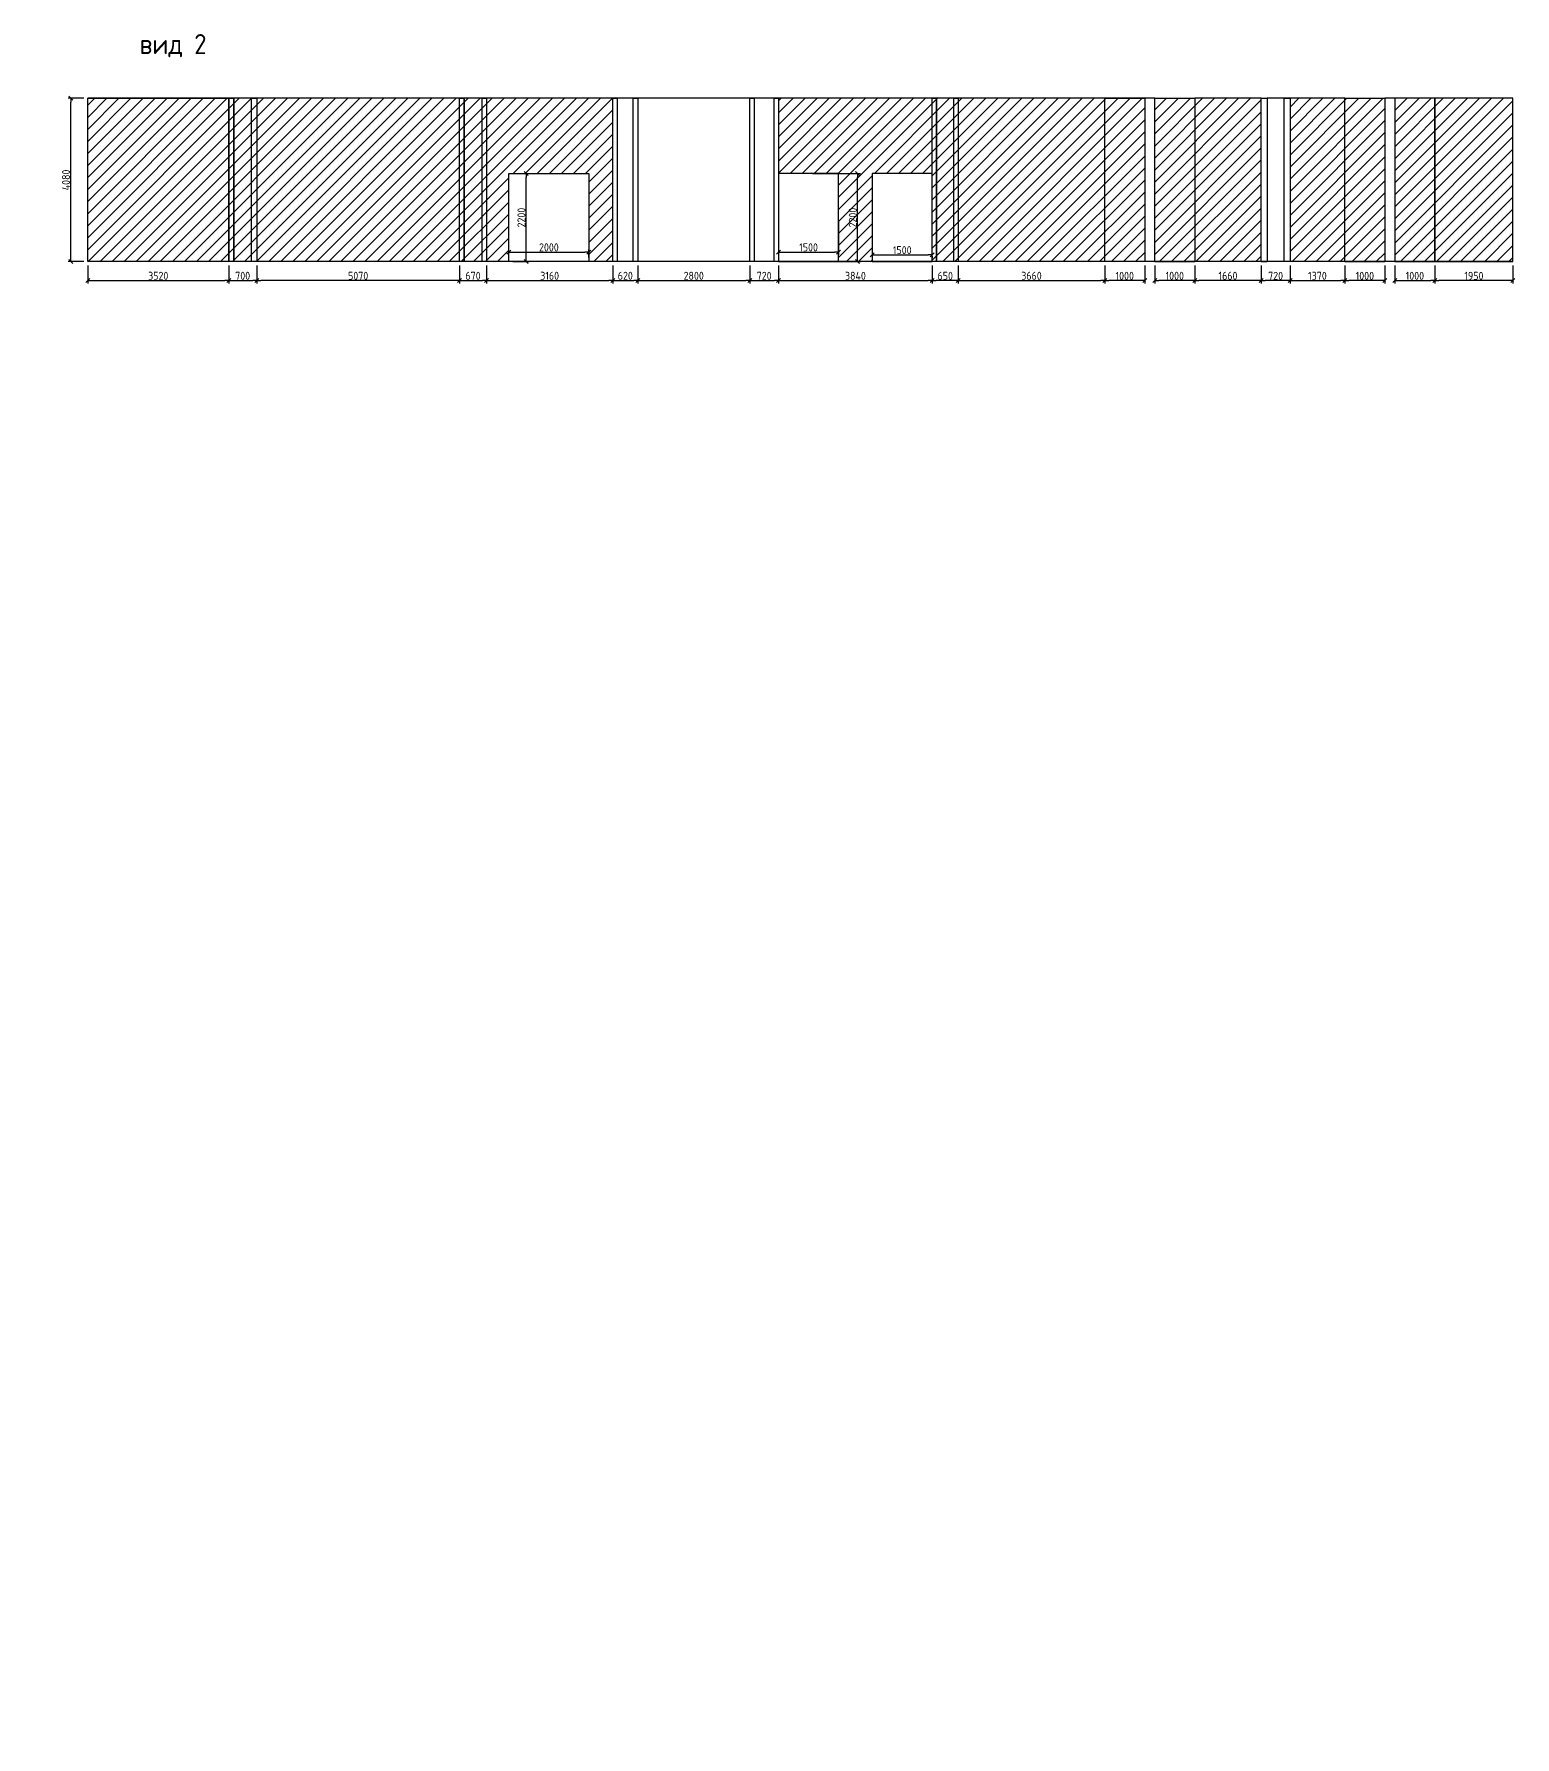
# Model space of a CAD drawing. Header units: millimetres. Extents: x -24360 to 609566, y -391049 to 148426.
# Drawn here: x 350282 to 387285, y -390999 to -348450 of the extents above; entities that cross this region are included whole.
import ezdxf

# ---------------------------------------------------------------- set-up
doc = ezdxf.new("R2010")
doc.units = ezdxf.units.MM
doc.layers.get('Defpoints').update_dxf_attribs({"color": 140})
for name, color, linetype, lineweight in [('осново', 7, 'Continuous', 30), ('Уголки', 1, 'Continuous', 30), ('Штриховка', 7, 'Continuous', 30)]:
    doc.layers.add(name, color=color, linetype=linetype, lineweight=lineweight)
doc.styles.add('СПДС', font='isocpeur.ttf', dxfattribs={"width": 0.9})
doc.dimstyles.new('Размера А3', dxfattribs={"dimtxt": 200, "dimasz": 100, "dimexe": 70, "dimexo": 100, "dimgap": 20, "dimtad": 1, "dimdec": 0, "dimrnd": 10, "dimzin": 0, "dimdsep": 46, "dimtxsty": 'СПДС', "dimblk": 'ARROWHEAD_6', "dimcen": 1, "dimclrd": 256, "dimclre": 256, "dimclrt": 256, "dimazin": 0, "dimtfac": 1, "dimtdec": 0, "dimtmove": 2, "dimatfit": 3, "dimfxl": 1, "dimtolj": 1, "dimtzin": 0, "dimarcsym": 0})

# ---------------------------------------------------------------- blocks, each defined once
blk = doc.blocks.new('ARROWHEAD_6')
at = {"color": 0, "linetype": 'Continuous'}
for p, q in [((0, 0), (-1, 0)), ((-0.5, -0.5), (0.5, 0.5))]:
    blk.add_line(p, q, dxfattribs=at)
blk = doc.blocks.new('*D974')
at = {"lineweight": -2, "transparency": 16777216}
for p, q in [((351525, -350056), (351130, -350056)), ((351200, -354036), (351200, -350156)), ((351525, -354136), (351130, -354136))]:
    blk.add_line(p, q, dxfattribs=at)
at = {"layer": 'Defpoints', "color": 0, "lineweight": 15, "transparency": 16777216}
for p in [(351200, -350056), (351625, -350056), (351625, -354136)]:
    blk.add_point(p, dxfattribs=at)
at = {"lineweight": -2, "transparency": 16777216, "xscale": 100, "yscale": 100, "zscale": 100}
for p, rotation in [((351200, -350056), 90), ((351200, -354136), 270)]:
    blk.add_blockref('ARROWHEAD_6', p, dxfattribs=dict(at, rotation=rotation))
at = {"transparency": 16777216, "insert": (351080, -352096), "char_height": 200, "attachment_point": 5, "rotation": 90, "style": 'СПДС'}
blk.add_mtext('\\A1;4080', dxfattribs=at)
blk = doc.blocks.new('*D975')
at = {"lineweight": -2, "transparency": 16777216}
for p, q in [((351625, -354236), (351625, -354680)), ((355145, -354236), (355145, -354680)), ((351725, -354610), (355045, -354610))]:
    blk.add_line(p, q, dxfattribs=at)
at = {"layer": 'Defpoints', "color": 0, "lineweight": 15, "transparency": 16777216}
for p in [(351625, -354136), (355145, -354136), (355145, -354610)]:
    blk.add_point(p, dxfattribs=at)
at = {"lineweight": -2, "transparency": 16777216, "xscale": 100, "yscale": 100, "zscale": 100, "rotation": 180}
blk.add_blockref('ARROWHEAD_6', (351625, -354610), dxfattribs=at)
at = {"lineweight": -2, "transparency": 16777216, "xscale": 100, "yscale": 100, "zscale": 100}
blk.add_blockref('ARROWHEAD_6', (355145, -354610), dxfattribs=at)
at = {"transparency": 16777216, "insert": (353385, -354490), "char_height": 200, "attachment_point": 5, "style": 'СПДС'}
blk.add_mtext('\\A1;3520', dxfattribs=at)
blk = doc.blocks.new('*D976')
at = {"lineweight": -2, "transparency": 16777216}
for p, q in [((355145, -354236), (355145, -354680)), ((355845, -354236), (355845, -354680)), ((355245, -354610), (355745, -354610))]:
    blk.add_line(p, q, dxfattribs=at)
at = {"layer": 'Defpoints', "color": 0, "lineweight": 15, "transparency": 16777216}
for p in [(355145, -354136), (355845, -354136), (355845, -354610)]:
    blk.add_point(p, dxfattribs=at)
at = {"lineweight": -2, "transparency": 16777216, "xscale": 100, "yscale": 100, "zscale": 100, "rotation": 180}
blk.add_blockref('ARROWHEAD_6', (355145, -354610), dxfattribs=at)
at = {"lineweight": -2, "transparency": 16777216, "xscale": 100, "yscale": 100, "zscale": 100}
blk.add_blockref('ARROWHEAD_6', (355845, -354610), dxfattribs=at)
at = {"transparency": 16777216, "insert": (355495, -354490), "char_height": 200, "attachment_point": 5, "style": 'СПДС'}
blk.add_mtext('\\A1;700', dxfattribs=at)
blk = doc.blocks.new('*D977')
at = {"lineweight": -2, "transparency": 16777216}
for p, q in [((355845, -354236), (355845, -354680)), ((360915, -354236), (360915, -354680)), ((360815, -354610), (355945, -354610))]:
    blk.add_line(p, q, dxfattribs=at)
at = {"layer": 'Defpoints', "color": 0, "lineweight": 15, "transparency": 16777216}
for p in [(355845, -354136), (360915, -354136), (355845, -354610)]:
    blk.add_point(p, dxfattribs=at)
at = {"lineweight": -2, "transparency": 16777216, "xscale": 100, "yscale": 100, "zscale": 100, "rotation": 180}
blk.add_blockref('ARROWHEAD_6', (355845, -354610), dxfattribs=at)
at = {"lineweight": -2, "transparency": 16777216, "xscale": 100, "yscale": 100, "zscale": 100}
blk.add_blockref('ARROWHEAD_6', (360915, -354610), dxfattribs=at)
at = {"transparency": 16777216, "insert": (358380, -354490), "char_height": 200, "attachment_point": 5, "style": 'СПДС'}
blk.add_mtext('\\A1;5070', dxfattribs=at)
blk = doc.blocks.new('*D978')
at = {"lineweight": -2, "transparency": 16777216}
for p, q in [((360915, -354236), (360915, -354680)), ((361585, -354236), (361585, -354680)), ((361015, -354610), (361485, -354610))]:
    blk.add_line(p, q, dxfattribs=at)
at = {"layer": 'Defpoints', "color": 0, "lineweight": 15, "transparency": 16777216}
for p in [(360915, -354136), (361585, -354136), (361585, -354610)]:
    blk.add_point(p, dxfattribs=at)
at = {"lineweight": -2, "transparency": 16777216, "xscale": 100, "yscale": 100, "zscale": 100, "rotation": 180}
blk.add_blockref('ARROWHEAD_6', (360915, -354610), dxfattribs=at)
at = {"lineweight": -2, "transparency": 16777216, "xscale": 100, "yscale": 100, "zscale": 100}
blk.add_blockref('ARROWHEAD_6', (361585, -354610), dxfattribs=at)
at = {"transparency": 16777216, "insert": (361250, -354490), "char_height": 200, "attachment_point": 5, "style": 'СПДС'}
blk.add_mtext('\\A1;670', dxfattribs=at)
blk = doc.blocks.new('*D979')
at = {"lineweight": -2, "transparency": 16777216}
for p, q in [((361585, -354236), (361585, -354680)), ((364745, -354236), (364745, -354680)), ((361685, -354610), (364645, -354610))]:
    blk.add_line(p, q, dxfattribs=at)
at = {"layer": 'Defpoints', "color": 0, "lineweight": 15, "transparency": 16777216}
for p in [(361585, -354136), (364745, -354136), (364745, -354610)]:
    blk.add_point(p, dxfattribs=at)
at = {"lineweight": -2, "transparency": 16777216, "xscale": 100, "yscale": 100, "zscale": 100, "rotation": 180}
blk.add_blockref('ARROWHEAD_6', (361585, -354610), dxfattribs=at)
at = {"lineweight": -2, "transparency": 16777216, "xscale": 100, "yscale": 100, "zscale": 100}
blk.add_blockref('ARROWHEAD_6', (364745, -354610), dxfattribs=at)
at = {"transparency": 16777216, "insert": (363165, -354490), "char_height": 200, "attachment_point": 5, "style": 'СПДС'}
blk.add_mtext('\\A1;3160', dxfattribs=at)
blk = doc.blocks.new('*D980')
at = {"lineweight": -2, "transparency": 16777216}
for p, q in [((362146, -354036), (362146, -353830)), ((362246, -353900), (364046, -353900)), ((364146, -354036), (364146, -353830))]:
    blk.add_line(p, q, dxfattribs=at)
at = {"layer": 'Defpoints', "color": 0, "lineweight": 15, "transparency": 16777216}
for p in [(364146, -353900), (362146, -354136), (364146, -354136)]:
    blk.add_point(p, dxfattribs=at)
at = {"lineweight": -2, "transparency": 16777216, "xscale": 100, "yscale": 100, "zscale": 100, "rotation": 180}
blk.add_blockref('ARROWHEAD_6', (362146, -353900), dxfattribs=at)
at = {"lineweight": -2, "transparency": 16777216, "xscale": 100, "yscale": 100, "zscale": 100}
blk.add_blockref('ARROWHEAD_6', (364146, -353900), dxfattribs=at)
at = {"transparency": 16777216, "insert": (363146, -353780), "char_height": 200, "attachment_point": 5, "style": 'СПДС'}
blk.add_mtext('\\A1;2000', dxfattribs=at)
blk = doc.blocks.new('*D981')
at = {"lineweight": -2, "transparency": 16777216}
for p, q in [((362246, -351936), (362650, -351936)), ((362580, -354036), (362580, -352036)), ((362246, -354136), (362650, -354136))]:
    blk.add_line(p, q, dxfattribs=at)
at = {"layer": 'Defpoints', "color": 0, "lineweight": 15, "transparency": 16777216}
for p in [(362146, -351936), (362580, -351936), (362146, -354136)]:
    blk.add_point(p, dxfattribs=at)
at = {"lineweight": -2, "transparency": 16777216, "xscale": 100, "yscale": 100, "zscale": 100}
for p, rotation in [((362580, -351936), 90), ((362580, -354136), 270)]:
    blk.add_blockref('ARROWHEAD_6', p, dxfattribs=dict(at, rotation=rotation))
at = {"transparency": 16777216, "insert": (362460, -353036), "char_height": 200, "attachment_point": 5, "rotation": 90, "style": 'СПДС'}
blk.add_mtext('\\A1;2200', dxfattribs=at)
blk = doc.blocks.new('*D982')
at = {"lineweight": -2, "transparency": 16777216}
for p, q in [((364745, -354236), (364745, -354680)), ((365365, -354236), (365365, -354680)), ((364845, -354610), (365265, -354610))]:
    blk.add_line(p, q, dxfattribs=at)
at = {"layer": 'Defpoints', "color": 0, "lineweight": 15, "transparency": 16777216}
for p in [(364745, -354136), (365365, -354136), (365365, -354610)]:
    blk.add_point(p, dxfattribs=at)
at = {"lineweight": -2, "transparency": 16777216, "xscale": 100, "yscale": 100, "zscale": 100, "rotation": 180}
blk.add_blockref('ARROWHEAD_6', (364745, -354610), dxfattribs=at)
at = {"lineweight": -2, "transparency": 16777216, "xscale": 100, "yscale": 100, "zscale": 100}
blk.add_blockref('ARROWHEAD_6', (365365, -354610), dxfattribs=at)
at = {"transparency": 16777216, "insert": (365055, -354490), "char_height": 200, "attachment_point": 5, "style": 'СПДС'}
blk.add_mtext('\\A1;620', dxfattribs=at)
blk = doc.blocks.new('*D983')
at = {"lineweight": -2, "transparency": 16777216}
for p, q in [((365365, -354236), (365365, -354680)), ((368165, -354236), (368165, -354680)), ((365465, -354610), (368065, -354610))]:
    blk.add_line(p, q, dxfattribs=at)
at = {"layer": 'Defpoints', "color": 0, "lineweight": 15, "transparency": 16777216}
for p in [(365365, -354136), (368165, -354136), (368165, -354610)]:
    blk.add_point(p, dxfattribs=at)
at = {"lineweight": -2, "transparency": 16777216, "xscale": 100, "yscale": 100, "zscale": 100, "rotation": 180}
blk.add_blockref('ARROWHEAD_6', (365365, -354610), dxfattribs=at)
at = {"lineweight": -2, "transparency": 16777216, "xscale": 100, "yscale": 100, "zscale": 100}
blk.add_blockref('ARROWHEAD_6', (368165, -354610), dxfattribs=at)
at = {"transparency": 16777216, "insert": (366765, -354490), "char_height": 200, "attachment_point": 5, "style": 'СПДС'}
blk.add_mtext('\\A1;2800', dxfattribs=at)
blk = doc.blocks.new('*D984')
at = {"lineweight": -2, "transparency": 16777216}
for p, q in [((368165, -354236), (368165, -354681)), ((368885, -354236), (368885, -354681)), ((368265, -354611), (368785, -354611))]:
    blk.add_line(p, q, dxfattribs=at)
at = {"layer": 'Defpoints', "color": 0, "lineweight": 15, "transparency": 16777216}
for p in [(368165, -354136), (368885, -354136), (368885, -354611)]:
    blk.add_point(p, dxfattribs=at)
at = {"lineweight": -2, "transparency": 16777216, "xscale": 100, "yscale": 100, "zscale": 100, "rotation": 180}
blk.add_blockref('ARROWHEAD_6', (368165, -354611), dxfattribs=at)
at = {"lineweight": -2, "transparency": 16777216, "xscale": 100, "yscale": 100, "zscale": 100}
blk.add_blockref('ARROWHEAD_6', (368885, -354611), dxfattribs=at)
at = {"transparency": 16777216, "insert": (368525, -354491), "char_height": 200, "attachment_point": 5, "style": 'СПДС'}
blk.add_mtext('\\A1;720', dxfattribs=at)
blk = doc.blocks.new('*D985')
at = {"lineweight": -2, "transparency": 16777216}
for p, q in [((368885, -354236), (368885, -354681)), ((372725, -354236), (372725, -354681)), ((368985, -354611), (372625, -354611))]:
    blk.add_line(p, q, dxfattribs=at)
at = {"layer": 'Defpoints', "color": 0, "lineweight": 15, "transparency": 16777216}
for p in [(368885, -354136), (372725, -354136), (372725, -354611)]:
    blk.add_point(p, dxfattribs=at)
at = {"lineweight": -2, "transparency": 16777216, "xscale": 100, "yscale": 100, "zscale": 100, "rotation": 180}
blk.add_blockref('ARROWHEAD_6', (368885, -354611), dxfattribs=at)
at = {"lineweight": -2, "transparency": 16777216, "xscale": 100, "yscale": 100, "zscale": 100}
blk.add_blockref('ARROWHEAD_6', (372725, -354611), dxfattribs=at)
at = {"transparency": 16777216, "insert": (370805, -354491), "char_height": 200, "attachment_point": 5, "style": 'СПДС'}
blk.add_mtext('\\A1;3840', dxfattribs=at)
blk = doc.blocks.new('*D986')
at = {"lineweight": -2, "transparency": 16777216}
for p, q in [((369735, -351936), (370930, -351936)), ((370860, -354036), (370860, -352036)), ((369735, -354136), (370930, -354136))]:
    blk.add_line(p, q, dxfattribs=at)
at = {"layer": 'Defpoints', "color": 0, "lineweight": 15, "transparency": 16777216}
for p in [(369635, -351936), (370860, -351936), (369635, -354136)]:
    blk.add_point(p, dxfattribs=at)
at = {"lineweight": -2, "transparency": 16777216, "xscale": 100, "yscale": 100, "zscale": 100}
for p, rotation in [((370860, -351936), 90), ((370860, -354136), 270)]:
    blk.add_blockref('ARROWHEAD_6', p, dxfattribs=dict(at, rotation=rotation))
at = {"transparency": 16777216, "insert": (370740, -353036), "char_height": 200, "attachment_point": 5, "rotation": 90, "style": 'СПДС'}
blk.add_mtext('\\A1;2200', dxfattribs=at)
blk = doc.blocks.new('*D987')
at = {"lineweight": -2, "transparency": 16777216}
for p, q in [((368885, -353136), (368885, -353970)), ((370385, -353136), (370385, -353970)), ((368985, -353900), (370285, -353900))]:
    blk.add_line(p, q, dxfattribs=at)
at = {"layer": 'Defpoints', "color": 0, "lineweight": 15, "transparency": 16777216}
for p in [(368885, -353036), (370385, -353036), (370385, -353900)]:
    blk.add_point(p, dxfattribs=at)
at = {"lineweight": -2, "transparency": 16777216, "xscale": 100, "yscale": 100, "zscale": 100, "rotation": 180}
blk.add_blockref('ARROWHEAD_6', (368885, -353900), dxfattribs=at)
at = {"lineweight": -2, "transparency": 16777216, "xscale": 100, "yscale": 100, "zscale": 100}
blk.add_blockref('ARROWHEAD_6', (370385, -353900), dxfattribs=at)
at = {"transparency": 16777216, "insert": (369635, -353780), "char_height": 200, "attachment_point": 5, "style": 'СПДС'}
blk.add_mtext('\\A1;1500', dxfattribs=at)
blk = doc.blocks.new('*D988')
at = {"lineweight": -2, "transparency": 16777216}
for p, q in [((371225, -354000), (371225, -354040)), ((371325, -353970), (372625, -353970)), ((372725, -354000), (372725, -354040))]:
    blk.add_line(p, q, dxfattribs=at)
at = {"layer": 'Defpoints', "color": 0, "lineweight": 15, "transparency": 16777216}
for p in [(371225, -353900), (372725, -353900), (372725, -353970)]:
    blk.add_point(p, dxfattribs=at)
at = {"lineweight": -2, "transparency": 16777216, "xscale": 100, "yscale": 100, "zscale": 100, "rotation": 180}
blk.add_blockref('ARROWHEAD_6', (371225, -353970), dxfattribs=at)
at = {"lineweight": -2, "transparency": 16777216, "xscale": 100, "yscale": 100, "zscale": 100}
blk.add_blockref('ARROWHEAD_6', (372725, -353970), dxfattribs=at)
at = {"transparency": 16777216, "insert": (371975, -353850), "char_height": 200, "attachment_point": 5, "style": 'СПДС'}
blk.add_mtext('\\A1;1500', dxfattribs=at)
blk = doc.blocks.new('*D989')
at = {"lineweight": -2, "transparency": 16777216}
for p, q in [((372725, -354236), (372725, -354681)), ((373375, -354236), (373375, -354681)), ((373275, -354611), (372825, -354611))]:
    blk.add_line(p, q, dxfattribs=at)
at = {"layer": 'Defpoints', "color": 0, "lineweight": 15, "transparency": 16777216}
for p in [(372725, -354136), (373375, -354136), (372725, -354611)]:
    blk.add_point(p, dxfattribs=at)
at = {"lineweight": -2, "transparency": 16777216, "xscale": 100, "yscale": 100, "zscale": 100, "rotation": 180}
blk.add_blockref('ARROWHEAD_6', (372725, -354611), dxfattribs=at)
at = {"lineweight": -2, "transparency": 16777216, "xscale": 100, "yscale": 100, "zscale": 100}
blk.add_blockref('ARROWHEAD_6', (373375, -354611), dxfattribs=at)
at = {"transparency": 16777216, "insert": (373050, -354491), "char_height": 200, "attachment_point": 5, "style": 'СПДС'}
blk.add_mtext('\\A1;650', dxfattribs=at)
blk = doc.blocks.new('*D990')
at = {"lineweight": -2, "transparency": 16777216}
for p, q in [((373375, -354236), (373375, -354680)), ((377035, -354236), (377035, -354680)), ((373475, -354610), (376935, -354610))]:
    blk.add_line(p, q, dxfattribs=at)
at = {"layer": 'Defpoints', "color": 0, "lineweight": 15, "transparency": 16777216}
for p in [(373375, -354136), (377035, -354136), (377035, -354610)]:
    blk.add_point(p, dxfattribs=at)
at = {"lineweight": -2, "transparency": 16777216, "xscale": 100, "yscale": 100, "zscale": 100, "rotation": 180}
blk.add_blockref('ARROWHEAD_6', (373375, -354610), dxfattribs=at)
at = {"lineweight": -2, "transparency": 16777216, "xscale": 100, "yscale": 100, "zscale": 100}
blk.add_blockref('ARROWHEAD_6', (377035, -354610), dxfattribs=at)
at = {"transparency": 16777216, "insert": (375205, -354490), "char_height": 200, "attachment_point": 5, "style": 'СПДС'}
blk.add_mtext('\\A1;3660', dxfattribs=at)
blk = doc.blocks.new('*D991')
at = {"lineweight": -2, "transparency": 16777216}
for p, q in [((377035, -354236), (377035, -354681)), ((378035, -354236), (378035, -354681)), ((377935, -354611), (377135, -354611))]:
    blk.add_line(p, q, dxfattribs=at)
at = {"layer": 'Defpoints', "color": 0, "lineweight": 15, "transparency": 16777216}
for p in [(377035, -354136), (378035, -354136), (377035, -354611)]:
    blk.add_point(p, dxfattribs=at)
at = {"lineweight": -2, "transparency": 16777216, "xscale": 100, "yscale": 100, "zscale": 100, "rotation": 180}
blk.add_blockref('ARROWHEAD_6', (377035, -354611), dxfattribs=at)
at = {"lineweight": -2, "transparency": 16777216, "xscale": 100, "yscale": 100, "zscale": 100}
blk.add_blockref('ARROWHEAD_6', (378035, -354611), dxfattribs=at)
at = {"transparency": 16777216, "insert": (377535, -354491), "char_height": 200, "attachment_point": 5, "style": 'СПДС'}
blk.add_mtext('\\A1;1000', dxfattribs=at)
blk = doc.blocks.new('*D992')
at = {"lineweight": -2, "transparency": 16777216}
for p, q in [((378285, -354236), (378285, -354680)), ((379285, -354236), (379285, -354680)), ((379185, -354610), (378385, -354610))]:
    blk.add_line(p, q, dxfattribs=at)
at = {"layer": 'Defpoints', "color": 0, "lineweight": 15, "transparency": 16777216}
for p in [(378285, -354136), (379285, -354136), (378285, -354610)]:
    blk.add_point(p, dxfattribs=at)
at = {"lineweight": -2, "transparency": 16777216, "xscale": 100, "yscale": 100, "zscale": 100, "rotation": 180}
blk.add_blockref('ARROWHEAD_6', (378285, -354610), dxfattribs=at)
at = {"lineweight": -2, "transparency": 16777216, "xscale": 100, "yscale": 100, "zscale": 100}
blk.add_blockref('ARROWHEAD_6', (379285, -354610), dxfattribs=at)
at = {"transparency": 16777216, "insert": (378785, -354490), "char_height": 200, "attachment_point": 5, "style": 'СПДС'}
blk.add_mtext('\\A1;1000', dxfattribs=at)
blk = doc.blocks.new('*D993')
at = {"lineweight": -2, "transparency": 16777216}
for p, q in [((379285, -354236), (379285, -354680)), ((380945, -354236), (380945, -354680)), ((380845, -354610), (379385, -354610))]:
    blk.add_line(p, q, dxfattribs=at)
at = {"layer": 'Defpoints', "color": 0, "lineweight": 15, "transparency": 16777216}
for p in [(379285, -354136), (380945, -354136), (379285, -354610)]:
    blk.add_point(p, dxfattribs=at)
at = {"lineweight": -2, "transparency": 16777216, "xscale": 100, "yscale": 100, "zscale": 100, "rotation": 180}
blk.add_blockref('ARROWHEAD_6', (379285, -354610), dxfattribs=at)
at = {"lineweight": -2, "transparency": 16777216, "xscale": 100, "yscale": 100, "zscale": 100}
blk.add_blockref('ARROWHEAD_6', (380945, -354610), dxfattribs=at)
at = {"transparency": 16777216, "insert": (380115, -354490), "char_height": 200, "attachment_point": 5, "style": 'СПДС'}
blk.add_mtext('\\A1;1660', dxfattribs=at)
blk = doc.blocks.new('*D994')
at = {"lineweight": -2, "transparency": 16777216}
for p, q in [((380945, -354236), (380945, -354681)), ((381665, -354236), (381665, -354681)), ((381565, -354611), (381045, -354611))]:
    blk.add_line(p, q, dxfattribs=at)
at = {"layer": 'Defpoints', "color": 0, "lineweight": 15, "transparency": 16777216}
for p in [(380945, -354136), (381665, -354136), (380945, -354611)]:
    blk.add_point(p, dxfattribs=at)
at = {"lineweight": -2, "transparency": 16777216, "xscale": 100, "yscale": 100, "zscale": 100, "rotation": 180}
blk.add_blockref('ARROWHEAD_6', (380945, -354611), dxfattribs=at)
at = {"lineweight": -2, "transparency": 16777216, "xscale": 100, "yscale": 100, "zscale": 100}
blk.add_blockref('ARROWHEAD_6', (381665, -354611), dxfattribs=at)
at = {"transparency": 16777216, "insert": (381305, -354491), "char_height": 200, "attachment_point": 5, "style": 'СПДС'}
blk.add_mtext('\\A1;720', dxfattribs=at)
blk = doc.blocks.new('*D995')
at = {"lineweight": -2, "transparency": 16777216}
for p, q in [((381665, -354236), (381665, -354681)), ((383035, -354236), (383035, -354681)), ((381765, -354611), (382935, -354611))]:
    blk.add_line(p, q, dxfattribs=at)
at = {"layer": 'Defpoints', "color": 0, "lineweight": 15, "transparency": 16777216}
for p in [(381665, -354136), (383035, -354136), (383035, -354611)]:
    blk.add_point(p, dxfattribs=at)
at = {"lineweight": -2, "transparency": 16777216, "xscale": 100, "yscale": 100, "zscale": 100, "rotation": 180}
blk.add_blockref('ARROWHEAD_6', (381665, -354611), dxfattribs=at)
at = {"lineweight": -2, "transparency": 16777216, "xscale": 100, "yscale": 100, "zscale": 100}
blk.add_blockref('ARROWHEAD_6', (383035, -354611), dxfattribs=at)
at = {"transparency": 16777216, "insert": (382350, -354491), "char_height": 200, "attachment_point": 5, "style": 'СПДС'}
blk.add_mtext('\\A1;1370', dxfattribs=at)
blk = doc.blocks.new('*D996')
at = {"lineweight": -2, "transparency": 16777216}
for p, q in [((383035, -354236), (383035, -354681)), ((384035, -354236), (384035, -354681)), ((383935, -354611), (383135, -354611))]:
    blk.add_line(p, q, dxfattribs=at)
at = {"layer": 'Defpoints', "color": 0, "lineweight": 15, "transparency": 16777216}
for p in [(383035, -354136), (384035, -354136), (383035, -354611)]:
    blk.add_point(p, dxfattribs=at)
at = {"lineweight": -2, "transparency": 16777216, "xscale": 100, "yscale": 100, "zscale": 100, "rotation": 180}
blk.add_blockref('ARROWHEAD_6', (383035, -354611), dxfattribs=at)
at = {"lineweight": -2, "transparency": 16777216, "xscale": 100, "yscale": 100, "zscale": 100}
blk.add_blockref('ARROWHEAD_6', (384035, -354611), dxfattribs=at)
at = {"transparency": 16777216, "insert": (383535, -354491), "char_height": 200, "attachment_point": 5, "style": 'СПДС'}
blk.add_mtext('\\A1;1000', dxfattribs=at)
blk = doc.blocks.new('*D997')
at = {"lineweight": -2, "transparency": 16777216}
for p, q in [((384285, -354236), (384285, -354681)), ((385285, -354236), (385285, -354681)), ((384385, -354611), (385185, -354611))]:
    blk.add_line(p, q, dxfattribs=at)
at = {"layer": 'Defpoints', "color": 0, "lineweight": 15, "transparency": 16777216}
for p in [(384285, -354136), (385285, -354136), (385285, -354611)]:
    blk.add_point(p, dxfattribs=at)
at = {"lineweight": -2, "transparency": 16777216, "xscale": 100, "yscale": 100, "zscale": 100, "rotation": 180}
blk.add_blockref('ARROWHEAD_6', (384285, -354611), dxfattribs=at)
at = {"lineweight": -2, "transparency": 16777216, "xscale": 100, "yscale": 100, "zscale": 100}
blk.add_blockref('ARROWHEAD_6', (385285, -354611), dxfattribs=at)
at = {"transparency": 16777216, "insert": (384785, -354491), "char_height": 200, "attachment_point": 5, "style": 'СПДС'}
blk.add_mtext('\\A1;1000', dxfattribs=at)
blk = doc.blocks.new('*D998')
at = {"lineweight": -2, "transparency": 16777216}
for p, q in [((385285, -354236), (385285, -354681)), ((387235, -354236), (387235, -354681)), ((387135, -354611), (385385, -354611))]:
    blk.add_line(p, q, dxfattribs=at)
at = {"layer": 'Defpoints', "color": 0, "lineweight": 15, "transparency": 16777216}
for p in [(385285, -354136), (387235, -354136), (385285, -354611)]:
    blk.add_point(p, dxfattribs=at)
at = {"lineweight": -2, "transparency": 16777216, "xscale": 100, "yscale": 100, "zscale": 100, "rotation": 180}
blk.add_blockref('ARROWHEAD_6', (385285, -354611), dxfattribs=at)
at = {"lineweight": -2, "transparency": 16777216, "xscale": 100, "yscale": 100, "zscale": 100}
blk.add_blockref('ARROWHEAD_6', (387235, -354611), dxfattribs=at)
at = {"transparency": 16777216, "insert": (386260, -354491), "char_height": 200, "attachment_point": 5, "style": 'СПДС'}
blk.add_mtext('\\A1;1950', dxfattribs=at)

msp = doc.modelspace()

# ---------------------------------------------------------------- hatches: boundary and pattern name
at = {"layer": 'Штриховка'}
h = msp.add_hatch(dxfattribs=at)
h.set_pattern_fill('ANSI31', color=3, scale=67)
h.paths.add_polyline_path([(280095.388, -350055.721), (278145.388, -350055.721), (278145.388, -354135.721), (280095.388, -354135.721)])
h.paths.add_polyline_path([(281095.388, -350055.721), (280095.388, -350055.721), (280095.388, -354135.721), (281095.388, -354135.721)])
h.paths.add_polyline_path([(282345.388, -350055.721), (281345.388, -350055.721), (281345.388, -354135.721), (282345.388, -354135.721)])
h.paths.add_polyline_path([(283715.388, -350055.721), (282345.388, -350055.721), (282345.388, -354135.721), (283715.388, -354135.721)])
h.paths.add_polyline_path([(283865.388, -350055.721), (283715.388, -350055.721), (283715.388, -354135.721), (283865.388, -354135.721)])
h.paths.add_polyline_path([(284285.388, -350055.721), (283865.388, -350055.721), (283865.388, -354135.721), (284285.388, -354135.721)])
h.paths.add_polyline_path([(284435.388, -350055.721), (284285.388, -350055.721), (284285.388, -354135.721), (284435.388, -354135.721)])
h.paths.add_polyline_path([(286095.388, -350055.721), (284435.388, -350055.721), (284435.388, -354135.721), (286095.388, -354135.721)])
h.paths.add_polyline_path([(287095.388, -350055.721), (286095.388, -350055.721), (286095.388, -354135.721), (287095.388, -354135.721)])
h.paths.add_polyline_path([(286898.371, -350055.721), (287095.388, -354135.721)], flags=16)
h.paths.add_polyline_path([(292005.388, -350055.721), (287345.388, -350055.721), (287345.388, -354135.721), (292005.388, -354135.721)])
h.paths.add_polyline_path([(292115.388, -350055.721), (292005.388, -350055.721), (292005.388, -354135.721), (292115.388, -354135.721)])
h.paths.add_polyline_path([(292545.388, -350055.721), (292115.388, -350055.721), (292115.388, -354135.721), (292545.388, -354135.721)])
h.paths.add_polyline_path([(292655.388, -350055.721), (292545.388, -350055.721), (292545.388, -354135.721), (292655.388, -354135.721), (292655.388, -351935.721)])
h.paths.add_polyline_path([(296495.388, -350055.721), (292655.388, -350055.721), (292655.388, -351935.721), (294155.388, -351935.721), (294155.388, -354135.721), (294995.388, -354135.721), (294995.388, -351935.721), (296495.388, -351935.721)])
h.paths.add_polyline_path([(296605.388, -350055.721), (296495.388, -350055.721), (296495.388, -354135.721), (296605.388, -354135.721)])
h.paths.add_polyline_path([(297105.388, -350055.721), (296605.388, -350055.721), (296605.388, -354135.721), (297105.388, -354135.721)])
h.paths.add_polyline_path([(297215.388, -350055.721), (297105.388, -350055.721), (297105.388, -354135.721), (297215.388, -354135.721)])
h.paths.add_polyline_path([(300745.388, -350055.721), (297215.388, -350055.721), (297215.388, -354135.721), (300745.388, -354135.721)])
h.paths.add_polyline_path([(300845.388, -350055.721), (300745.388, -350055.721), (300745.388, -354135.721), (300845.388, -354135.721)])
h.paths.add_polyline_path([(301645.388, -350055.721), (300845.388, -350055.721), (300845.388, -354135.721), (301645.388, -354135.721)])
h.paths.add_polyline_path([(304605.388, -350055.721), (303645.388, -350055.721), (303645.388, -354135.721), (304605.388, -354135.721)])
h.paths.add_polyline_path([(305405.388, -350055.721), (304605.388, -350055.721), (304605.388, -354135.721), (305405.388, -354135.721)])
h.paths.add_polyline_path([(315035.388, -350355.721), (314750.388, -350355.721), (314750.388, -350055.721), (305405.388, -350055.721), (305405.388, -354135.721), (315035.388, -354135.721)])
h.paths.add_polyline_path([(333360.335, -350395.721), (329560.335, -350395.721), (329560.335, -354135.721), (333360.335, -354135.721)])
h.paths.add_polyline_path([(333645.335, -350395.721), (333360.335, -350395.721), (333360.335, -354135.721), (333645.335, -354135.721)])
h.paths.add_polyline_path([(334215.335, -350395.721), (333645.335, -350395.721), (333645.335, -354135.721), (334215.335, -354135.721)])
h.paths.add_polyline_path([(334495.335, -350395.721), (334215.335, -350395.721), (334215.335, -354135.721), (334495.335, -354135.721)])
h.paths.add_polyline_path([(333360.335, -350110.721), (329560.335, -350110.721), (329560.335, -350395.721), (333360.335, -350395.721)])
h.paths.add_polyline_path([(333360.335, -349810.721), (329560.335, -349810.721), (329560.335, -350110.721), (333360.335, -350110.721)])
h.paths.add_polyline_path([(334215.335, -349810.721), (333645.335, -349810.721), (333645.335, -350110.721), (334215.335, -350110.721)])
h.paths.add_polyline_path([(336145.335, -350395.721), (334495.335, -350395.721), (334495.335, -354135.721), (336145.335, -354135.721)])
h.paths.add_polyline_path([(336145.335, -350110.721), (334495.335, -350110.721), (334495.335, -350395.721), (336145.335, -350395.721)])
h.paths.add_polyline_path([(339635.335, -349810.721), (334495.335, -349810.721), (334495.335, -350110.721), (339635.335, -350110.721)])
h.paths.add_polyline_path([(339935.335, -350395.721), (339635.335, -350395.721), (339635.335, -354135.721), (339935.335, -354135.721)])
h.paths.add_polyline_path([(340225.335, -350395.721), (339935.335, -350395.721), (339935.335, -354135.721), (340225.335, -354135.721)])
h.paths.add_polyline_path([(340345.335, -350395.721), (340225.335, -350395.721), (340225.335, -354135.721), (340345.335, -354135.721)])
h.paths.add_polyline_path([(355145.39, -350055.721), (351625.39, -350055.721), (351625.39, -354135.721), (355145.39, -354135.721)])
h.paths.add_polyline_path([(355275.39, -350055.721), (355145.39, -350055.721), (355145.39, -354135.721), (355275.39, -354135.721)])
h.paths.add_polyline_path([(355715.39, -350055.721), (355275.39, -350055.721), (355275.39, -354135.721), (355715.39, -354135.721)])
h.paths.add_polyline_path([(355845.39, -350055.721), (355715.39, -350055.721), (355715.39, -354135.721), (355845.39, -354135.721)])
h.paths.add_polyline_path([(360915.39, -350055.721), (355845.39, -350055.721), (355845.39, -354135.721), (360915.39, -354135.721)])
h.paths.add_polyline_path([(361025.39, -350055.721), (360915.39, -350055.721), (360915.39, -354135.721), (361025.39, -354135.721)])
h.paths.add_polyline_path([(361475.39, -350055.721), (361025.39, -350055.721), (361025.39, -354135.721), (361475.39, -354135.721)])
h.paths.add_polyline_path([(361585.39, -350055.721), (361475.39, -350055.721), (361475.39, -354135.721), (361585.39, -354135.721)])
h.paths.add_polyline_path([(364745.39, -350055.721), (361585.39, -350055.721), (361585.39, -354135.721), (362145.673, -354135.721), (362145.673, -351935.721), (364145.673, -351935.721), (364145.673, -354135.721), (364745.39, -354135.721)])
h.paths.add_polyline_path([(364745.39, -350055.721), (364745.39, -354135.721)], flags=17)
h.paths.add_polyline_path([(368885.39, -350055.721), (364745.39, -350055.721), (364745.39, -354135.721), (368885.39, -354135.721)], flags=17)
h.paths.add_polyline_path([(364745.39, -350055.721), (368885.39, -350055.721), (368885.39, -354135.721), (364745.39, -354135.721)], flags=17)
h.paths.add_polyline_path([(368165.39, -350055.721), (364745.39, -350055.721), (364745.39, -354135.721), (368165.39, -354135.721)], flags=0)
h.paths.add_polyline_path([(368275.39, -350055.721), (368165.39, -350055.721), (368165.39, -354135.721), (368275.39, -354135.721)], flags=0)
h.paths.add_polyline_path([(368775.39, -350055.721), (368275.39, -350055.721), (368275.39, -354135.721), (368775.39, -354135.721)], flags=0)
h.paths.add_polyline_path([(368885.39, -350055.721), (368775.39, -350055.721), (368775.39, -354135.721), (368885.39, -354135.721), (368885.39, -351935.721)], flags=0)
h.paths.add_polyline_path([(372725.39, -350055.721), (368885.39, -350055.721), (368885.39, -351935.721), (370385.39, -351935.721), (370385.39, -354135.721), (371225.39, -354135.721), (371225.39, -351935.721), (372725.39, -351935.721)])
h.paths.add_polyline_path([(372835.39, -350055.721), (372725.39, -350055.721), (372725.39, -354135.721), (372835.39, -354135.721)])
h.paths.add_polyline_path([(373265.39, -350055.721), (372835.39, -350055.721), (372835.39, -354135.721), (373265.39, -354135.721)])
h.paths.add_polyline_path([(373375.39, -350055.721), (373265.39, -350055.721), (373265.39, -354135.721), (373375.39, -354135.721)])
h.paths.add_polyline_path([(377035.39, -350055.721), (373375.39, -350055.721), (373375.39, -354135.721), (377035.39, -354135.721)])
h.paths.add_polyline_path([(378035.39, -350055.721), (377035.39, -350055.721), (377035.39, -354135.721), (378035.39, -354135.721)])
h.paths.add_polyline_path([(379285.39, -350055.721), (378285.39, -350055.721), (378285.39, -354135.721), (379285.39, -354135.721)])
h.paths.add_polyline_path([(380945.39, -350055.721), (379285.39, -350055.721), (379285.39, -354135.721), (380945.39, -354135.721)])
h.paths.add_polyline_path([(383035.39, -350055.721), (381665.39, -350055.721), (381665.39, -354135.721), (383035.39, -354135.721)])
h.paths.add_polyline_path([(384035.39, -350055.721), (383035.39, -350055.721), (383035.39, -354135.721), (384035.39, -354135.721)])
h.paths.add_polyline_path([(385285.39, -350055.721), (384285.39, -350055.721), (384285.39, -354135.721), (385285.39, -354135.721)])
h.paths.add_polyline_path([(387235.39, -350055.721), (385285.39, -350055.721), (385285.39, -354135.721), (387235.39, -354135.721)])
h.paths.add_polyline_path([(278715.388, -356327.632), (278145.388, -356327.632), (278145.388, -360407.632), (278715.388, -360407.632)])
h.paths.add_polyline_path([(279285.388, -356327.632), (278715.388, -356327.632), (278715.388, -360407.632), (279285.388, -360407.632)])
h.paths.add_polyline_path([(279855.388, -356327.632), (279285.388, -356327.632), (279285.388, -360407.632), (279855.388, -360407.632)])
h.paths.add_polyline_path([(280425.388, -356327.632), (279855.388, -356327.632), (279855.388, -360407.632), (280425.388, -360407.632)])
h.paths.add_polyline_path([(283176.475, -356327.632), (285456.475, -356327.632), (285456.475, -360407.632), (283176.475, -360407.632)])
h.paths.add_polyline_path([(283176.475, -361521.013), (285456.475, -361521.013), (285456.475, -365601.013), (283176.475, -365601.013)])
h.paths.add_polyline_path([(278145.388, -361521.013), (280425.388, -361521.013), (280425.388, -365601.013), (278145.388, -365601.013)])
h.paths.add_polyline_path([(278145.388, -366714.393), (279285.388, -366714.393), (279285.388, -370794.393), (278145.388, -370794.393)])
h.paths.add_polyline_path([(283176.475, -366714.393), (284316.475, -366714.393), (284316.475, -370794.393), (283176.475, -370794.393)])
h.paths.add_polyline_path([(278145.388, -376006.182), (278715.388, -376006.182), (278715.388, -371926.182), (278145.388, -371926.182)])
h.paths.add_polyline_path([(279855.388, -376006.182), (280425.388, -376006.182), (280425.388, -371926.182), (279855.388, -371926.182)])
h.paths.add_polyline_path([(279285.388, -376006.182), (279855.388, -376006.182), (279855.388, -372226.182), (279285.388, -372226.182)])
h.paths.add_polyline_path([(278715.388, -376006.182), (279285.388, -376006.182), (279285.388, -371926.182), (278715.388, -371926.182)])
h.paths.add_polyline_path([(284316.475, -386001.711), (284886.475, -386001.711), (284886.475, -382221.711), (284316.475, -382221.711)])
h.paths.add_polyline_path([(283746.475, -386001.711), (284316.475, -386001.711), (284316.475, -381921.711), (283746.475, -381921.711)])
h.paths.add_polyline_path([(283176.475, -386001.711), (283746.475, -386001.711), (283746.475, -382221.711), (283176.475, -382221.711)])
h.paths.add_polyline_path([(284886.475, -386001.711), (285456.475, -386001.711), (285456.475, -381921.711), (284886.475, -381921.711)])
h.paths.add_polyline_path([(284316.475, -381003.947), (284886.475, -381003.947), (284886.475, -377223.947), (284316.475, -377223.947)])
h.paths.add_polyline_path([(283746.475, -381003.947), (284316.475, -381003.947), (284316.475, -376923.947), (283746.475, -376923.947)])
h.paths.add_polyline_path([(283176.475, -381003.947), (283746.475, -381003.947), (283746.475, -377223.947), (283176.475, -377223.947)])
h.paths.add_polyline_path([(284886.475, -381003.947), (285456.475, -381003.947), (285456.475, -376923.947), (284886.475, -376923.947)])
h.paths.add_polyline_path([(283176.475, -376006.182), (283746.475, -376006.182), (283746.475, -371926.182), (283176.475, -371926.182)])
h.paths.add_polyline_path([(284886.475, -376006.182), (285456.475, -376006.182), (285456.475, -371926.182), (284886.475, -371926.182)])
h.paths.add_polyline_path([(284316.475, -376006.182), (284886.475, -376006.182), (284886.475, -372226.182), (284316.475, -372226.182)])
h.paths.add_polyline_path([(283746.475, -376006.182), (284316.475, -376006.182), (284316.475, -371926.182), (283746.475, -371926.182)])
h.paths.add_polyline_path([(279285.388, -386001.711), (279855.388, -386001.711), (279855.388, -382221.711), (279285.388, -382221.711)])
h.paths.add_polyline_path([(278715.388, -386001.711), (279285.388, -386001.711), (279285.388, -381921.711), (278715.388, -381921.711)])
h.paths.add_polyline_path([(278145.388, -386001.711), (278715.388, -386001.711), (278715.388, -382221.711), (278145.388, -382221.711)])
h.paths.add_polyline_path([(279855.388, -386001.711), (280425.388, -386001.711), (280425.388, -381921.711), (279855.388, -381921.711)])
h.paths.add_polyline_path([(279285.388, -381003.947), (279855.388, -381003.947), (279855.388, -377223.947), (279285.388, -377223.947)])
h.paths.add_polyline_path([(278715.388, -381003.947), (279285.388, -381003.947), (279285.388, -376923.947), (278715.388, -376923.947)])
h.paths.add_polyline_path([(278145.388, -381003.947), (278715.388, -381003.947), (278715.388, -377223.947), (278145.388, -377223.947)])
h.paths.add_polyline_path([(279855.388, -381003.947), (280425.388, -381003.947), (280425.388, -376923.947), (279855.388, -376923.947)])
h.paths.add_polyline_path([(279285.388, -390999.476), (279855.388, -390999.476), (279855.388, -387219.476), (279285.388, -387219.476)])
h.paths.add_polyline_path([(284316.475, -390999.476), (284886.475, -390999.476), (284886.475, -387219.476), (284316.475, -387219.476)])
h.paths.add_polyline_path([(285456.475, -366714.393), (284886.475, -366714.393), (284886.475, -370794.393), (285456.475, -370794.393)])
h.paths.add_polyline_path([(280425.388, -366714.393), (279855.388, -366714.393), (279855.388, -370794.393), (280425.388, -370794.393)])

# ---------------------------------------------------------------- linework, layer by layer
at = {"layer": 'осново'}
for p, q in [((355145.39, -350055.721), (351625.39, -350055.721)), ((355275.39, -350055.721), (355145.39, -350055.721)), ((355715.39, -350055.721), (355275.39, -350055.721)), ((355845.39, -350055.721), (355715.39, -350055.721)), ((360915.39, -350055.721), (355845.39, -350055.721)), ((361025.39, -350055.721), (360915.39, -350055.721)), ((361475.39, -350055.721), (361025.39, -350055.721)), ((361585.39, -350055.721), (361475.39, -350055.721)), ((364745.39, -350055.721), (361585.39, -350055.721)), ((364855.39, -350055.721), (364745.39, -350055.721)), ((365255.39, -350055.721), (364855.39, -350055.721)), ((365365.39, -350055.721), (365255.39, -350055.721)), ((368165.39, -350055.721), (365365.39, -350055.721)), ((368275.39, -350055.721), (368165.39, -350055.721)), ((368775.39, -350055.721), (368275.39, -350055.721)), ((368885.39, -350055.721), (368775.39, -350055.721)), ((372725.39, -350055.721), (368885.39, -350055.721)), ((372835.39, -350055.721), (372725.39, -350055.721)), ((373265.39, -350055.721), (372835.39, -350055.721)), ((373375.39, -350055.721), (373265.39, -350055.721)), ((377035.39, -350055.721), (373375.39, -350055.721)), ((378035.39, -350055.721), (377035.39, -350055.721)), ((378285.39, -350055.721), (378035.39, -350055.721)), ((378285.39, -350055.721), (379285.39, -350055.721)), ((380945.39, -350055.721), (379285.39, -350055.721)), ((380945.39, -350055.721), (381095.39, -350055.721)), ((381515.39, -350055.721), (381095.39, -350055.721)), ((381665.39, -350055.721), (381515.39, -350055.721)), ((383035.39, -350055.721), (381665.39, -350055.721)), ((383035.39, -350055.721), (384035.39, -350055.721)), ((384285.39, -350055.721), (384035.39, -350055.721)), ((385285.39, -350055.721), (384285.39, -350055.721)), ((387235.39, -350055.721), (385285.39, -350055.721)), ((355145.39, -354135.721), (351625.39, -354135.721)), ((355275.39, -354135.721), (355145.39, -354135.721)), ((355715.39, -354135.721), (355275.39, -354135.721)), ((355845.39, -354135.721), (355715.39, -354135.721)), ((360915.39, -354135.721), (355845.39, -354135.721)), ((361025.39, -354135.721), (360915.39, -354135.721)), ((361475.39, -354135.721), (361025.39, -354135.721)), ((361585.39, -354135.721), (361475.39, -354135.721)), ((364745.39, -354135.721), (361585.39, -354135.721)), ((364855.39, -354135.721), (364745.39, -354135.721)), ((365255.39, -354135.721), (364855.39, -354135.721)), ((365365.39, -354135.721), (365255.39, -354135.721)), ((368165.39, -354135.721), (365365.39, -354135.721)), ((368275.39, -354135.721), (368165.39, -354135.721)), ((368775.39, -354135.721), (368275.39, -354135.721)), ((368885.39, -354135.721), (368775.39, -354135.721)), ((372725.39, -354135.721), (368885.39, -354135.721)), ((372835.39, -354135.721), (372725.39, -354135.721)), ((373265.39, -354135.721), (372835.39, -354135.721)), ((373375.39, -354135.721), (373265.39, -354135.721)), ((377035.39, -354135.721), (373375.39, -354135.721)), ((378035.39, -354135.721), (377035.39, -354135.721)), ((378285.39, -354135.721), (378035.39, -354135.721)), ((378285.39, -354135.721), (379285.39, -354135.721)), ((380945.39, -354135.721), (379285.39, -354135.721)), ((380945.39, -354135.721), (381095.39, -354135.721)), ((381515.39, -354135.721), (381095.39, -354135.721)), ((381665.39, -354135.721), (381515.39, -354135.721)), ((383035.39, -354135.721), (381665.39, -354135.721)), ((383035.39, -354135.721), (384035.39, -354135.721)), ((384285.39, -354135.721), (384035.39, -354135.721)), ((385285.39, -354135.721), (384285.39, -354135.721)), ((387235.39, -354135.721), (385285.39, -354135.721))]:
    msp.add_line(p, q, dxfattribs=at)
for points in [[(351625.39, -350055.721), (355145.39, -350055.721), (355145.39, -354135.721), (351625.39, -354135.721)], [(355145.39, -350055.721), (355275.39, -350055.721), (355275.39, -354135.721), (355145.39, -354135.721)], [(355715.39, -350055.721), (355845.39, -350055.721), (355845.39, -354135.721), (355715.39, -354135.721)], [(360915.39, -350055.721), (361025.39, -350055.721), (361025.39, -354135.721), (360915.39, -354135.721)], [(361475.39, -350055.721), (361585.39, -350055.721), (361585.39, -354135.721), (361475.39, -354135.721)], [(364745.39, -350055.721), (364855.39, -350055.721), (364855.39, -354135.721), (364745.39, -354135.721)], [(365255.39, -350055.721), (365365.39, -350055.721), (365365.39, -354135.721), (365255.39, -354135.721)], [(368165.39, -350055.721), (368275.39, -350055.721), (368275.39, -354135.721), (368165.39, -354135.721)], [(368775.39, -350055.721), (368885.39, -350055.721), (368885.39, -354135.721), (368775.39, -354135.721)], [(372725.39, -350055.721), (372835.39, -350055.721), (372835.39, -354135.721), (372725.39, -354135.721)], [(373265.39, -350055.721), (373375.39, -350055.721), (373375.39, -354135.721), (373265.39, -354135.721)], [(377035.39, -350055.721), (378035.39, -350055.721), (378035.39, -354135.721), (377035.39, -354135.721)], [(378285.39, -350055.721), (379285.39, -350055.721), (379285.39, -354135.721), (378285.39, -354135.721)], [(380945.39, -350055.721), (381095.39, -350055.721), (381095.39, -354135.721), (380945.39, -354135.721)], [(381515.39, -350055.721), (381665.39, -350055.721), (381665.39, -354135.721), (381515.39, -354135.721)], [(383035.39, -350055.721), (384035.39, -350055.721), (384035.39, -354135.721), (383035.39, -354135.721)], [(384285.39, -354135.721), (385285.39, -354135.721), (385285.39, -350055.721), (384285.39, -350055.721)], [(385285.39, -354135.721), (387235.39, -354135.721), (387235.39, -350055.721), (385285.39, -350055.721)], [(364145.673, -354135.721), (362145.673, -354135.721), (362145.673, -351935.721), (364145.673, -351935.721)], [(368885.39, -354135.721), (370385.39, -354135.721), (370385.39, -351935.721), (368885.39, -351935.721)], [(371225.39, -354135.721), (372725.39, -354135.721), (372725.39, -351935.721), (371225.39, -351935.721)]]:
    msp.add_lwpolyline(points, close=True, dxfattribs=at)
at = {"layer": 'Уголки'}
for points in [[(355275.39, -354135.721), (355275.39, -350055.721)], [(355715.39, -354135.721), (355715.39, -350055.721)], [(361025.39, -354135.721), (361025.39, -350055.721)], [(361475.39, -354135.721), (361475.39, -350055.721)], [(372835.39, -354135.721), (372835.39, -350055.721)], [(373265.39, -354135.721), (373265.39, -350055.721)], [(387235.39, -354135.721), (387235.39, -351286.196)]]:
    msp.add_lwpolyline(points, dxfattribs=at)

# ---------------------------------------------------------------- texts
at = {"layer": 'осново', "insert": (352920, -348450.386), "char_height": 500, "attachment_point": 1, "style": 'СПДС'}
msp.add_mtext_dynamic_manual_height_columns('вид 2', width=3371.81454, gutter_width=1678.372, heights=[0], dxfattribs=at)

# ---------------------------------------------------------------- dimensions: what is measured, and where the dimension line sits
for base, p1, p2, picture, middle in [((351200, -350055.721), (351625.39, -354135.721), (351625.39, -350055.721), '*D974', (351080, -352095.721)), ((362580, -351935.721), (362145.673, -354135.721), (362145.673, -351935.721), '*D981', (362460, -353035.721)), ((370860, -351935.721), (369635.39, -354135.721), (369635.39, -351935.721), '*D986', (370740, -353035.721))]:
    dim = msp.add_linear_dim(base=base, p1=p1, p2=p2, angle=90, dimstyle='Размера А3')
    dim.commit()
    dim.dimension.update_dxf_attribs({"geometry": picture, "text_midpoint": middle})
for base, p1, p2, picture, middle in [((370385.39, -353900), (368885.39, -353035.721), (370385.39, -353035.721), '*D987', (369635.39, -353780)), ((364145.673, -353900), (362145.673, -354135.721), (364145.673, -354135.721), '*D980', (363145.673, -353780)), ((372725.39, -353970), (371225.39, -353900), (372725.39, -353900), '*D988', (371975.39, -353850)), ((355145.39, -354610), (351625.39, -354135.721), (355145.39, -354135.721), '*D975', (353385.39, -354490)), ((355845.39, -354610), (355145.39, -354135.721), (355845.39, -354135.721), '*D976', (355495.39, -354490)), ((355845.39, -354610.38), (360915.39, -354135.721), (355845.39, -354135.721), '*D977', (358380.39, -354490.38)), ((361585.39, -354610.38), (360915.39, -354135.721), (361585.39, -354135.721), '*D978', (361250.39, -354490.38)), ((364745.39, -354610), (361585.39, -354135.721), (364745.39, -354135.721), '*D979', (363165.39, -354490)), ((365365.39, -354610.38), (364745.39, -354135.721), (365365.39, -354135.721), '*D982', (365055.39, -354490.38)), ((368165.39, -354610.38), (365365.39, -354135.721), (368165.39, -354135.721), '*D983', (366765.39, -354490.38)), ((368885.39, -354610.76), (368165.39, -354135.721), (368885.39, -354135.721), '*D984', (368525.39, -354490.76)), ((372725.39, -354610.76), (368885.39, -354135.721), (372725.39, -354135.721), '*D985', (370805.39, -354490.76)), ((372725.39, -354610.76), (373375.39, -354135.721), (372725.39, -354135.721), '*D989', (373050.39, -354490.76)), ((377035.39, -354610.38), (373375.39, -354135.721), (377035.39, -354135.721), '*D990', (375205.39, -354490.38)), ((377035.39, -354610.76), (378035.39, -354135.721), (377035.39, -354135.721), '*D991', (377535.39, -354490.76)), ((378285.39, -354610.38), (379285.39, -354135.721), (378285.39, -354135.721), '*D992', (378785.39, -354490.38)), ((379285.39, -354610.38), (380945.39, -354135.721), (379285.39, -354135.721), '*D993', (380115.39, -354490.38)), ((380945.39, -354610.76), (381665.39, -354135.721), (380945.39, -354135.721), '*D994', (381305.39, -354490.76)), ((383035.39, -354610.76), (381665.39, -354135.721), (383035.39, -354135.721), '*D995', (382350.39, -354490.76)), ((383035.39, -354610.76), (384035.39, -354135.721), (383035.39, -354135.721), '*D996', (383535.39, -354490.76)), ((385285.39, -354611.14), (384285.39, -354135.721), (385285.39, -354135.721), '*D997', (384785.39, -354491.14)), ((385285.39, -354611.14), (387235.39, -354135.721), (385285.39, -354135.721), '*D998', (386260.39, -354491.14))]:
    dim = msp.add_linear_dim(base=base, p1=p1, p2=p2, dimstyle='Размера А3')
    dim.commit()
    dim.dimension.update_dxf_attribs({"geometry": picture, "text_midpoint": middle})

doc.saveas('drawing.dxf')
